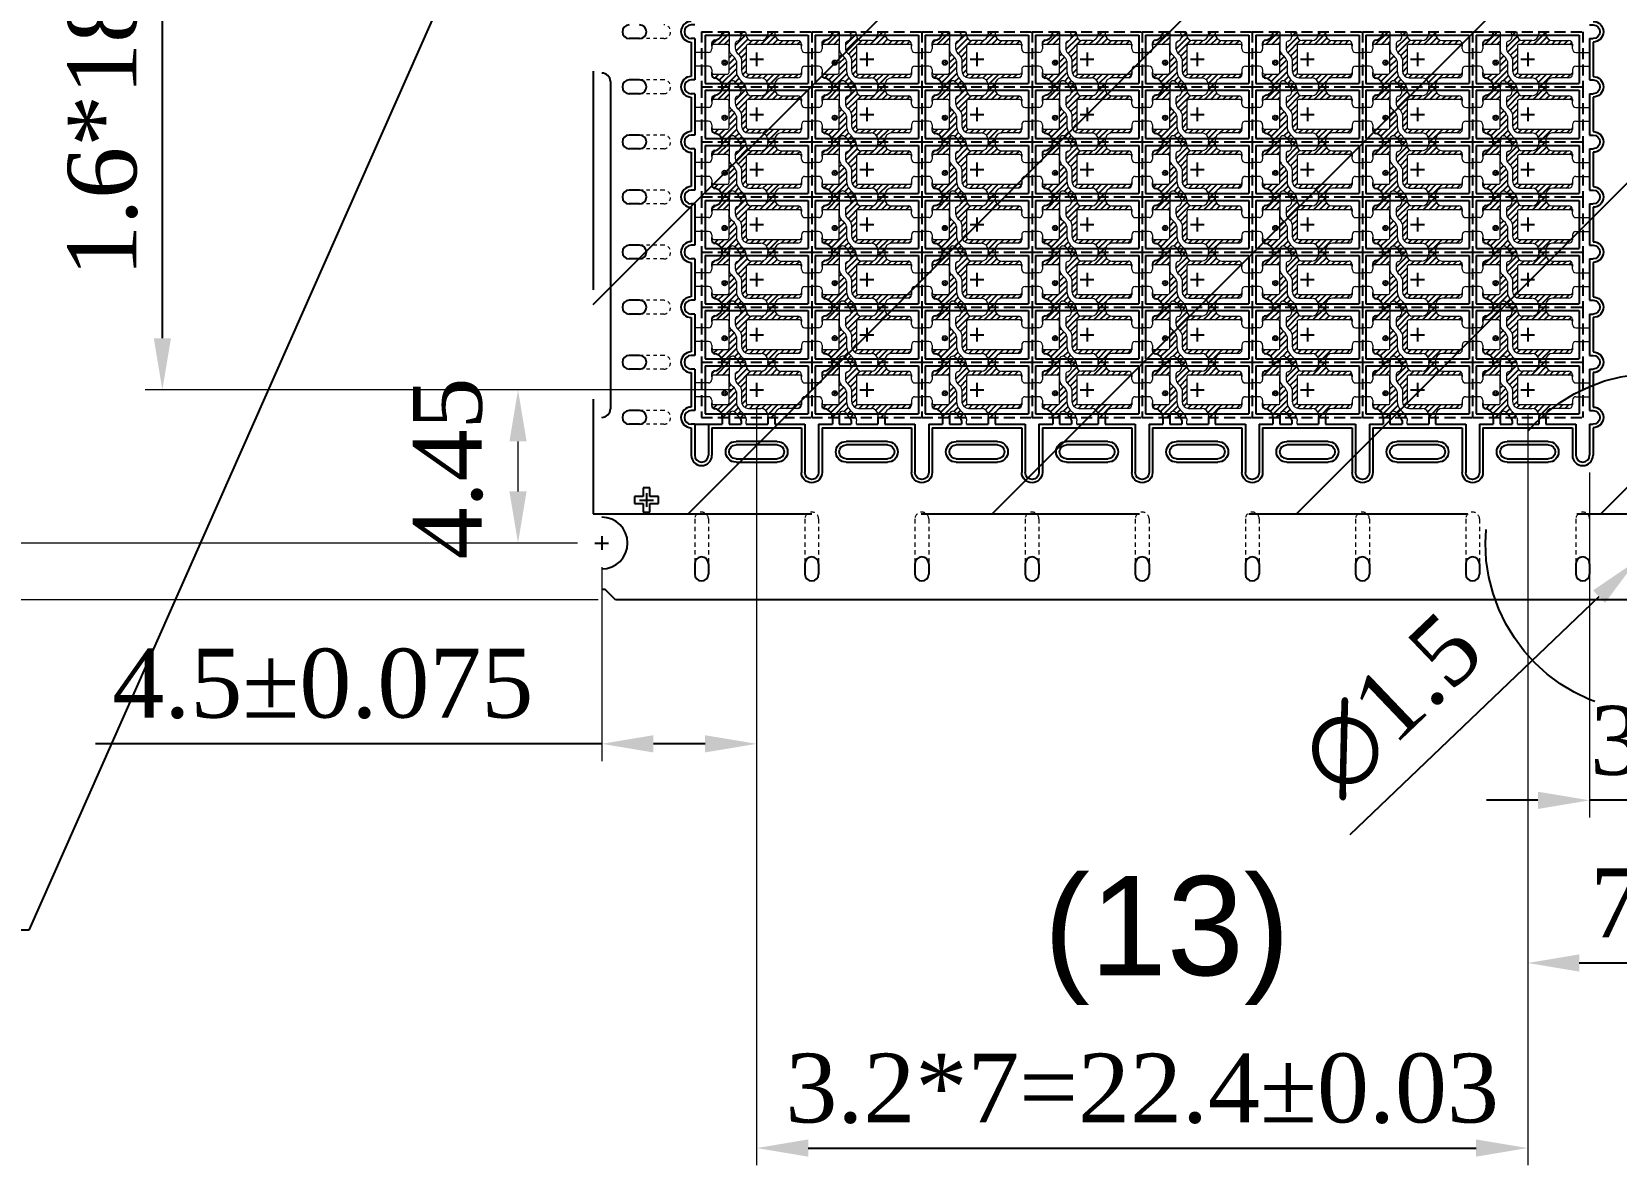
# Model space of a CAD drawing. Header units: millimetres. Extents: x -1672 to -743, y 1116 to 1403.
# Drawn here: x -1123.73 to -1077.7, y 1264.66 to 1297.58 of the extents above; entities that cross this region are included whole.
import ezdxf

# ---------------------------------------------------------------- set-up
doc = ezdxf.new("R2010")
doc.units = ezdxf.units.MM
doc.header["$MEASUREMENT"] = 0
doc.linetypes.add('HIDDEN', pattern=[9.525, 6.35, -3.175])
for name, color, linetype in [('\\M+2A4C1\\M+2B3CE\\M+2B944', 144, 'HIDDEN'), ('bottom side half etching', 6, 'Continuous'), ('c2', 2, 'Continuous'), ('Hatch', 1, 'HIDDEN')]:
    doc.layers.add(name, color=color, linetype=linetype)
for name, color, linetype, lineweight in [('Dimension', 3, 'Continuous', 5), ('LF', 4, 'Continuous', 25), ('Visble1', 6, 'Continuous', 20)]:
    doc.layers.add(name, color=color, linetype=linetype, lineweight=lineweight)
doc.styles.add('Dim', font='arial.ttf', dxfattribs={"height": 3})
doc.styles.add('itedick', font='romantic.ttf')
doc.styles.add('Jentech', font='romantic.ttf')
doc.styles.get("Standard").update_dxf_attribs({"font": 'romantic.ttf', "height": 2})
doc.dimstyles.new('AM_ISO$0', dxfattribs={"dimtxt": 2, "dimasz": 1.5, "dimexe": 1, "dimexo": 1, "dimgap": 0.5, "dimtad": 1, "dimdec": 3, "dimzin": 9, "dimdsep": 46, "dimtxsty": 'itedick', "dimcen": 0, "dimclrd": 256, "dimclre": 256, "dimclrt": 1, "dimadec": 0, "dimazin": 2, "dimtp": 0.1, "dimtm": 0.1, "dimtfac": 0.71, "dimtdec": 3, "dimtmove": 0, "dimatfit": 3, "dimfxl": 0, "dimlwd": -1, "dimlwe": -1, "dimarcsym": 0})
doc.dimstyles.new('ISO-25', dxfattribs={"dimtxt": 2, "dimasz": 1.5, "dimexe": 0.5, "dimexo": 0.5, "dimgap": 0.7, "dimtad": 1, "dimdec": 3, "dimdsep": 46, "dimtxsty": 'Jentech', "dimcen": 2.5, "dimclre": 256, "dimclrt": 1, "dimadec": 0, "dimazin": 0, "dimtfac": 1, "dimtdec": 3, "dimtmove": 0, "dimatfit": 3, "dimfxl": 0, "dimlwe": -1, "dimarcsym": 0})
doc.dimstyles.new('ISO-25 scale20', dxfattribs={"dimtxt": 1.5, "dimasz": 2.5, "dimexe": 1.25, "dimexo": 0.625, "dimtad": 1, "dimtoh": 1, "dimlfac": 0.05, "dimtxsty": 'Standard', "dimcen": 2.5, "dimclre": 256, "dimclrt": 1, "dimadec": 0, "dimazin": 0, "dimtfac": 1, "dimtmove": 0, "dimatfit": 3, "dimfxl": 0, "dimlwe": -1, "dimarcsym": 0})

# ---------------------------------------------------------------- blocks, each defined once
blk = doc.blocks.new('*D81')
at = {"layer": 'Defpoints', "color": 0}
for p in [(-1119.937, 1315.981), (-1102.872, 1315.981), (-1102.872, 1287.181)]:
    blk.add_point(p, dxfattribs=at)
at = {"layer": 'Dimension'}
for p, q in [((-1103.372, 1315.981), (-1120.437, 1315.981)), ((-1103.372, 1287.181), (-1120.437, 1287.181))]:
    blk.add_line(p, q, dxfattribs=at)
at = {"layer": 'Dimension', "color": 0, "lineweight": -2}
blk.add_line((-1119.937, 1288.681), (-1119.937, 1314.481), dxfattribs=at)
at = {"layer": 'Dimension', "color": 0}
for points in [[(-1120.187, 1314.481), (-1119.687, 1314.481), (-1119.937, 1315.981)], [(-1120.187, 1288.681), (-1119.687, 1288.681), (-1119.937, 1287.181)]]:
    blk.add_solid(points, dxfattribs=at)
at = {"layer": 'Dimension', "color": 1, "insert": (-1121.668, 1301.581), "char_height": 2, "attachment_point": 5, "rotation": 90, "style": 'Jentech'}
blk.add_mtext('1.6*18=28.8%%P0.03', dxfattribs=at)
blk = doc.blocks.new('*D87')
at = {"layer": 'Defpoints', "color": 0}
for p in [(-1078.472, 1285.281), (-1074.672, 1285.281), (-1078.472, 1275.26)]:
    blk.add_point(p, dxfattribs=at)
at = {"layer": 'Dimension'}
for p, q in [((-1078.472, 1284.781), (-1078.472, 1274.76)), ((-1074.672, 1284.781), (-1074.672, 1274.76))]:
    blk.add_line(p, q, dxfattribs=at)
at = {"layer": 'Dimension', "color": 0, "lineweight": -2}
for p, q in [((-1079.972, 1275.26), (-1081.472, 1275.26)), ((-1074.672, 1275.26), (-1078.472, 1275.26)), ((-1073.172, 1275.26), (-1071.672, 1275.26))]:
    blk.add_line(p, q, dxfattribs=at)
at = {"layer": 'Dimension', "color": 0}
for points in [[(-1079.972, 1275.51), (-1079.972, 1275.01), (-1078.472, 1275.26)], [(-1073.172, 1275.51), (-1073.172, 1275.01), (-1074.672, 1275.26)]]:
    blk.add_solid(points, dxfattribs=at)
at = {"layer": 'Dimension', "color": 1, "insert": (-1076.572, 1276.982), "char_height": 2, "attachment_point": 5, "style": 'Jentech'}
blk.add_mtext('3.8', dxfattribs=at)
blk = doc.blocks.new('*D89')
at = {"layer": 'Defpoints', "color": 0}
for p in [(-1102.672, 1286.981), (-1080.272, 1286.981), (-1080.272, 1265.162)]:
    blk.add_point(p, dxfattribs=at)
at = {"layer": 'Dimension'}
for p, q in [((-1102.672, 1286.481), (-1102.672, 1264.662)), ((-1080.272, 1286.481), (-1080.272, 1264.662))]:
    blk.add_line(p, q, dxfattribs=at)
at = {"layer": 'Dimension', "color": 0, "lineweight": -2}
blk.add_line((-1101.172, 1265.162), (-1081.772, 1265.162), dxfattribs=at)
at = {"layer": 'Dimension', "color": 0}
for points in [[(-1101.172, 1265.412), (-1101.172, 1264.912), (-1102.672, 1265.162)], [(-1081.772, 1265.412), (-1081.772, 1264.912), (-1080.272, 1265.162)]]:
    blk.add_solid(points, dxfattribs=at)
at = {"layer": 'Dimension', "color": 1, "insert": (-1091.472, 1266.885), "char_height": 2, "attachment_point": 5, "style": 'Jentech'}
blk.add_mtext('3.2*7=22.4%%P0.03', dxfattribs=at)
blk = doc.blocks.new('*D135')
at = {"layer": 'Defpoints', "color": 0}
for p in [(-1106.772, 1356.081), (-1134.504, 1281.081), (-1106.772, 1281.081)]:
    blk.add_point(p, dxfattribs=at)
at = {"layer": 'Dimension'}
for p, q in [((-1107.272, 1356.081), (-1135.004, 1356.081)), ((-1107.272, 1281.081), (-1135.004, 1281.081))]:
    blk.add_line(p, q, dxfattribs=at)
at = {"layer": 'Dimension', "color": 0, "lineweight": -2}
blk.add_line((-1134.504, 1354.581), (-1134.504, 1282.581), dxfattribs=at)
at = {"layer": 'Dimension', "color": 0}
for points in [[(-1134.754, 1354.581), (-1134.254, 1354.581), (-1134.504, 1356.081)], [(-1134.754, 1282.581), (-1134.254, 1282.581), (-1134.504, 1281.081)]]:
    blk.add_solid(points, dxfattribs=at)
at = {"layer": 'Dimension', "color": 1, "insert": (-1136.244, 1320.327), "char_height": 2, "attachment_point": 5, "rotation": 90, "style": 'Jentech'}
blk.add_mtext('75%%P0.05', dxfattribs=at)
blk = doc.blocks.new('*D136')
at = {"layer": 'Defpoints', "color": 0}
for p in [(-1107.372, 1354.431), (-1126.367, 1282.731), (-1107.372, 1282.731)]:
    blk.add_point(p, dxfattribs=at)
at = {"layer": 'Dimension'}
for p, q in [((-1107.872, 1354.431), (-1126.867, 1354.431)), ((-1107.872, 1282.731), (-1126.867, 1282.731))]:
    blk.add_line(p, q, dxfattribs=at)
at = {"layer": 'Dimension', "color": 0, "lineweight": -2}
blk.add_line((-1126.367, 1352.931), (-1126.367, 1284.231), dxfattribs=at)
at = {"layer": 'Dimension', "color": 0}
for points in [[(-1126.617, 1352.931), (-1126.117, 1352.931), (-1126.367, 1354.431)], [(-1126.617, 1284.231), (-1126.117, 1284.231), (-1126.367, 1282.731)]]:
    blk.add_solid(points, dxfattribs=at)
at = {"layer": 'Dimension', "color": 1, "insert": (-1128.091, 1318.581), "char_height": 2, "attachment_point": 5, "rotation": 90, "style": 'Jentech'}
blk.add_mtext('71.7%%P0.03', dxfattribs=at)
blk = doc.blocks.new('*D90')
at = {"layer": 'Defpoints', "color": 0}
for p in [(-1080.272, 1286.981), (-1072.872, 1286.981), (-1080.272, 1270.536)]:
    blk.add_point(p, dxfattribs=at)
at = {"layer": 'Dimension'}
for p, q in [((-1080.272, 1286.481), (-1080.272, 1270.036)), ((-1072.872, 1286.481), (-1072.872, 1270.036))]:
    blk.add_line(p, q, dxfattribs=at)
at = {"layer": 'Dimension', "color": 0, "lineweight": -2}
blk.add_line((-1074.372, 1270.536), (-1078.772, 1270.536), dxfattribs=at)
at = {"layer": 'Dimension', "color": 0}
for points in [[(-1078.772, 1270.786), (-1078.772, 1270.286), (-1080.272, 1270.536)], [(-1074.372, 1270.786), (-1074.372, 1270.286), (-1072.872, 1270.536)]]:
    blk.add_solid(points, dxfattribs=at)
at = {"layer": 'Dimension', "color": 1, "insert": (-1076.572, 1272.259), "char_height": 2, "attachment_point": 5, "style": 'Jentech'}
blk.add_mtext('7.4', dxfattribs=at)
blk = doc.blocks.new('*D140')
at = {"layer": 'Defpoints', "color": 0}
for p in [(-1102.672, 1287.181), (-1107.172, 1282.531), (-1107.172, 1276.901)]:
    blk.add_point(p, dxfattribs=at)
at = {"layer": 'Dimension'}
for p, q in [((-1102.672, 1286.681), (-1102.672, 1276.401)), ((-1107.172, 1282.031), (-1107.172, 1276.401))]:
    blk.add_line(p, q, dxfattribs=at)
at = {"layer": 'Dimension', "color": 0, "lineweight": -2}
for p, q in [((-1107.172, 1276.901), (-1121.877, 1276.901)), ((-1104.172, 1276.901), (-1105.672, 1276.901))]:
    blk.add_line(p, q, dxfattribs=at)
at = {"layer": 'Dimension', "color": 0}
for points in [[(-1105.672, 1277.151), (-1105.672, 1276.651), (-1107.172, 1276.901)], [(-1104.172, 1277.151), (-1104.172, 1276.651), (-1102.672, 1276.901)]]:
    blk.add_solid(points, dxfattribs=at)
at = {"layer": 'Dimension', "color": 1, "insert": (-1115.274, 1278.641), "char_height": 2, "attachment_point": 5, "style": 'Jentech'}
blk.add_mtext('4.5±0.075', dxfattribs=at)
blk = doc.blocks.new('*D94')
at = {"layer": 'Defpoints', "color": 0}
for p in [(-1109.605, 1287.181), (-1102.672, 1287.181), (-1107.172, 1282.731)]:
    blk.add_point(p, dxfattribs=at)
at = {"layer": 'Dimension'}
for p, q in [((-1103.672, 1287.181), (-1110.605, 1287.181)), ((-1109.605, 1284.231), (-1109.605, 1285.681)), ((-1108.172, 1282.731), (-1110.605, 1282.731))]:
    blk.add_line(p, q, dxfattribs=at)
for points in [[(-1109.855, 1285.681), (-1109.355, 1285.681), (-1109.605, 1287.181)], [(-1109.855, 1284.231), (-1109.355, 1284.231), (-1109.605, 1282.731)]]:
    blk.add_solid(points, dxfattribs=at)
at = {"layer": 'Dimension', "color": 1, "insert": (-1111.638, 1284.897), "char_height": 2, "attachment_point": 5, "rotation": 90, "style": 'itedick'}
blk.add_mtext('4.45', dxfattribs=at)
blk = doc.blocks.new('*U30')
at = {"layer": 'bottom side half etching'}
for p, q in [((-0.6, 0.3), (0.6, 0.3)), ((0.6, -0.3), (-0.6, -0.3))]:
    blk.add_line(p, q, dxfattribs=at)
for centre, start, end in [((-0.6, 0), 90, 270), ((0.6, 0), 270, 90)]:
    blk.add_arc(centre, 0.3, start, end, dxfattribs=at)
at = {"layer": 'LF'}
for p, q in [((-0.6, 0.2), (0.6, 0.2)), ((0.6, -0.2), (-0.6, -0.2))]:
    blk.add_line(p, q, dxfattribs=at)
for centre, start, end in [((-0.6, 0), 90, 270), ((0.6, 0), 270, 90)]:
    blk.add_arc(centre, 0.2, start, end, dxfattribs=at)
blk = doc.blocks.new('*U27')
at = {"layer": 'bottom side half etching'}
for p, q in [((-0.3, -0.75), (-0.3, 0.55)), ((0.3, -0.75), (0.3, 0.55))]:
    blk.add_line(p, q, dxfattribs=at)
blk.add_arc((0, 0.55), 0.3, 0, 180, dxfattribs=at)
at = {"layer": 'LF'}
for p, q in [((-0.2, -0.85), (-0.2, 0.55)), ((0.2, -0.85), (0.2, 0.55))]:
    blk.add_line(p, q, dxfattribs=at)
blk.add_arc((0, 0.55), 0.2, 0, 180, dxfattribs=at)
blk = doc.blocks.new('*U40')
at = {"layer": 'bottom side half etching'}
blk.add_line((-1.3, 0.2), (1.3, 0.2), dxfattribs=at)
at = {"layer": 'LF'}
for p, q in [((-1.4, 0.1), (-1, 0.1)), ((-1, -0.1), (-1, 0.1)), ((-0.8, 0.1), (-0.45, 0.1)), ((-0.8, -0.1), (-0.8, 0.1)), ((-0.45, 0.014), (-0.45, 0.1)), ((-0.3, 0.1), (0.325, 0.1)), ((0.325, -0.1), (0.325, 0.1)), ((0.525, 0.1), (1.4, 0.1)), ((0.525, -0.1), (0.525, 0.1))]:
    blk.add_line(p, q, dxfattribs=at)
at = {"layer": 'LF', "lineweight": 9}
for p, q in [((-0.3, 0.1), (-0.3, -0.001)), ((-0.3, 0.01), (-0.3, -0.001)), ((-0.512, -0.1), (-0.471, -0.048))]:
    blk.add_line(p, q, dxfattribs=at)
at = {"layer": 'LF'}
blk.add_arc((-0.55, 0.014), 0.1, 321.8974, 0, dxfattribs=at)
at = {"layer": 'LF', "lineweight": 9}
blk.add_arc((-0.6, -0.001), 0.3, 340.7018, 0, dxfattribs=at)
blk = doc.blocks.new('*U23')
at = {"layer": 'bottom side half etching'}
blk.add_arc((0.15, 0), 0.3, 90, 270, dxfattribs=at)
at = {"layer": 'LF'}
for p, q in [((0.25, 0.2), (0.15, 0.2)), ((0.25, -0.2), (0.15, -0.2))]:
    blk.add_line(p, q, dxfattribs=at)
blk.add_arc((0.15, 0), 0.2, 90, 270, dxfattribs=at)
blk = doc.blocks.new('*U28')
at = {"layer": 'LF'}
blk.add_line((-0.2, 0), (0.2, 0), dxfattribs=at)
blk = doc.blocks.new('*U26')
at = {"layer": 'bottom side half etching'}
blk.add_arc((0.15, 0), 0.3, 90, 270, dxfattribs=at)
at = {"layer": 'LF'}
for p, q in [((0.25, 0.2), (0.15, 0.2)), ((0.25, -0.2), (0.15, -0.2))]:
    blk.add_line(p, q, dxfattribs=at)
blk.add_arc((0.15, 0), 0.2, 90, 270, dxfattribs=at)
blk = doc.blocks.new('*D158')
at = {"layer": 'Defpoints', "color": 0}
for p in [(-1076.03, 1283.249), (-1077.114, 1282.212)]:
    blk.add_point(p, dxfattribs=at)
at = {"layer": 'Dimension', "color": 0, "lineweight": -2}
for p, q in [((-1074.946, 1284.286), (-1073.861, 1285.322)), ((-1076.03, 1283.249), (-1077.114, 1282.212)), ((-1085.428, 1274.264), (-1078.198, 1281.176))]:
    blk.add_line(p, q, dxfattribs=at)
at = {"layer": 'Dimension', "color": 0}
for points in [[(-1075.118, 1284.466), (-1074.773, 1284.105), (-1076.03, 1283.249)], [(-1078.371, 1281.357), (-1078.025, 1280.995), (-1077.114, 1282.212)]]:
    blk.add_solid(points, dxfattribs=at)
at = {"layer": 'Dimension', "color": 1, "insert": (-1084.23, 1278.044), "char_height": 2, "attachment_point": 5, "rotation": 43.7124, "style": 'Jentech'}
blk.add_mtext('∅1.5', dxfattribs=at)
blk = doc.blocks.new('without tunnel')
at = {"layer": 'Dimension'}
h = blk.add_hatch(dxfattribs=at)
h.set_pattern_fill('AR-HBONE', color=256, scale=0.2, style=0)
h.set_pattern_definition([(45, (-4678.2712, -3546.139), (9e-17, 1.13137085), [2.4, -0.8]), (135, (-4677.70555, -3545.5733), (9e-17, 1.13137085), [2.4, -0.8])])
h.paths.add_polyline_path([(-20.1, -2, 1), (-17.1, -2, 1)])
at = {"layer": 'Hatch'}
h = blk.add_hatch(dxfattribs=at)
h.set_pattern_fill('ANSI31', color=256, scale=20)
h.set_pattern_definition([(45, (2985.13, -1225.2742), (-1.767767, 1.767767), [])])
h.paths.add_polyline_path([(-16, 14), (-20.42, 14, -0.259589), (-24.29, 11.05, 0.372825), (-26, 9.07), (-26, 7.6, -0.414214), (-25, 8.6), (-17, 8.6, -0.414214), (-16, 7.6)])
h.paths.add_polyline_path([(-16, 16), (-20, 16, -0.103244), (-20.42, 14), (-16, 14)])
h.paths.add_polyline_path([(-9.75, -11.75, -0.198912), (-11.8, -6.8), (-11.8, -1.13, 0.172187), (-13.57, 1.7), (-14.83, 2.96, -0.198912), (-16, 5.78), (-16, -7.6, -0.414214), (-17, -8.6), (-25, -8.6, -0.414214), (-26, -7.6), (-26, -9.07, 0.372825), (-24.29, -11.05, -0.259589), (-20.42, -14), (-15.95, -14, -0.630407), (-12.43, -13.22), (-11.81, -14), (-7.51, -14, 0.014872), (-7.76, -13.74)])
h.paths.add_polyline_path([(-16, -14.45, -0.056727), (-15.95, -14), (-20.42, -14, -0.103244), (-20, -16), (-16, -16)])
h.paths.add_polyline_path([(-7.51, -14), (-11.81, -14), (-10.24, -16), (-6.34, -16, 0.097582)])
h.paths.add_polyline_path([(-5, 8.6), (25, 8.6, -0.414214), (26, 7.6), (26, 8.8, 0.414214), (24, 10.8), (14.5, 10.8, -0.356394), (10.58, 14), (6.42, 14, -0.356394), (2.5, 10.8), (-3, 10.8, -0.414214), (-6, 13.8), (-6, 14), (-9.08, 14, -0.393336), (-11.23, 10.52, 0.337319), (-12.4, 8.98), (-12.4, 6.43, 0.198912), (-11.23, 3.6), (-10.57, 2.94, -0.172187), (-8.8, 0.11), (-8.8, -6.8, 0.414214), (-4.8, -10.8), (2.5, -10.8, -0.356394), (6.42, -14), (10.58, -14, -0.356394), (14.5, -10.8), (24, -10.8, 0.414214), (26, -8.8), (26, -7.6, -0.414214), (25, -8.6), (-5, -8.6, -0.414214), (-6, -7.6), (-6, 7.6, -0.414214)])
h.paths.add_polyline_path([(-6.34, 16), (-10.24, 16), (-9.66, 15.26, -0.117374), (-9.08, 14), (-6, 14, 0.085121)])
h.paths.add_polyline_path([(10.5, 16), (6.5, 16), (6.5, 14.8, -0.050382), (6.42, 14), (10.58, 14, -0.050382), (10.5, 14.8)])
h.paths.add_polyline_path([(10.5, -14.8, -0.050382), (10.58, -14), (6.42, -14, -0.050382), (6.5, -14.8), (6.5, -16), (10.5, -16)])
at = {"layer": '\\M+2A4C1\\M+2B3CE\\M+2B944'}
for p, q in [((-32, 16), (-32, -16)), ((-32, 16), (32, 16)), ((32, 16), (32, -16)), ((-32, -16), (32, -16))]:
    blk.add_line(p, q, dxfattribs=at)
at = {"layer": 'bottom side half etching', "lineweight": 9}
blk.add_line((-26, 7.6), (-26, 6), dxfattribs=at)
for points in [[(-26, -7.6), (-26, -7.6, 0.414214), (-25, -8.6), (-17, -8.6, 0.414214), (-16, -7.6), (-16, 7.6, 0.414214), (-17, 8.6), (-25, 8.6, 0.414214), (-26, 7.6), (-26, 6)], [(26, 7.6), (26, 7.6, 0.414214), (25, 8.6), (-5, 8.6, 0.414214), (-6, 7.6), (-6, -7.6, 0.414214), (-5, -8.6), (25, -8.6, 0.414214), (26, -7.6), (26, -7.6)]]:
    blk.add_lwpolyline(points, format="xyb", dxfattribs=at)
for centre, start, end in [((-28, 6), 270, 0), ((28, 6), 180, 270), ((-28, -6), 0, 90), ((28, -6), 90, 180)]:
    blk.add_arc(centre, 2, start, end, dxfattribs=at)
at = {"layer": 'c2'}
for p, q in [((-30, 14), (-30, -14)), ((-30, 14), (30, 14)), ((30, 14), (30, -14)), ((-4, 0), (4, 0)), ((0, 4), (0, -4)), ((-30, -14), (30, -14))]:
    blk.add_line(p, q, dxfattribs=at)
at = {"layer": 'LF', "lineweight": 9}
for p, q in [((-16, 16), (-16, 5.78)), ((-10.24, 16), (-9.66, 15.26)), ((-6, 13.8), (-6, 14.02)), ((2.5, 10.8), (-3, 10.8)), ((6.5, 16), (6.5, 14.8)), ((10.5, 16), (10.5, 14.8)), ((14.5, 10.8), (24, 10.8)), ((-26, 7.54), (-26, 9.07)), ((-14.83, 2.96), (-13.57, 1.7)), ((-14.83, 2.96), (-13.57, 1.7)), ((-12.4, 8.98), (-12.4, 6.43)), ((-11.23, 3.6), (-10.57, 2.94)), ((-11.23, 3.6), (-10.57, 2.94)), ((-8.8, 0.11), (-8.8, -6.8)), ((26, 8.8), (26, 7.6)), ((-26, -9.07), (-26, -7.54)), ((-11.8, -1.13), (-11.8, -6.8)), ((26, -7.6), (26, -8.8)), ((-12.43, -13.22), (-10.24, -16)), ((-9.75, -11.75), (-7.76, -13.74)), ((-4.8, -10.8), (2.5, -10.8)), ((6.5, -14.8), (6.5, -16)), ((10.5, -14.8), (10.5, -16)), ((24, -10.8), (14.5, -10.8))]:
    blk.add_line(p, q, dxfattribs=at)
at = {"layer": 'LF', "ltscale": 0.1}
blk.add_line((-16, -14.45), (-16, -16), dxfattribs=at)
at = {"layer": 'LF', "lineweight": 9}
blk.add_circle((-18.6, -2), 1.5, dxfattribs=at)
at = {"layer": 'LF', "ltscale": 0.1}
for centre, radius, start, end in [((-24, 9.07), 2, 98.21321, 180), ((-25, 16), 5, 278.21321, 0), ((-24, -9.07), 2, 180, 261.78679), ((-25, -16), 5, 0, 81.78679)]:
    blk.add_arc(centre, radius, start, end, dxfattribs=at)
at = {"layer": 'LF', "lineweight": 9}
for centre, radius, start, end in [((-10.8, 8.98), 1.6, 105.14573, 180), ((-12.02, 13.41), 3, 285.4391, 38.10257), ((-12, 14.02), 6, 0, 19.29823), ((-3, 13.8), 3, 180, 270), ((2.5, 14.8), 4, 270, 0), ((14.5, 14.8), 4, 180, 270), ((24, 8.8), 2, 0, 90), ((-12, 5.78), 4, 180, 225), ((-16.67, -2.21), 4.99, 12.52119, 51.60039), ((-8.4, 6.43), 4, 180, 225), ((-8.4, 6.43), 4, 180, 225), ((-13.67, -0.97), 4.99, 12.52119, 51.60039), ((-4.8, -6.8), 7, 180, 225), ((-4.8, -6.8), 4, 180, 270), ((24, -8.8), 2, 270, 360), ((-14, -14.45), 2, 38.10257, 180), ((-12, -17.98), 6, 19.29823, 45), ((2.5, -14.8), 4, 360, 90), ((14.5, -14.8), 4, 90, 180)]:
    blk.add_arc(centre, radius, start, end, dxfattribs=at)
at = {"layer": 'Visble1'}
for p, q in [((-28, 4), (-32, 4)), ((26, 6), (26, 7.6)), ((28, 4), (32, 4)), ((-28, -4), (-32, -4)), ((-26, -6), (-26, -7.6)), ((26, -6), (26, -7.6)), ((28, -4), (32, -4))]:
    blk.add_line(p, q, dxfattribs=at)
blk = doc.blocks.new('Edge')
at = {"layer": 'LF'}
for p, q in [((0, 0.6), (0, 0)), ((0, 0), (0, -0.6))]:
    blk.add_line(p, q, dxfattribs=at)
at = {"layer": 'Visble1'}
for p, q in [((0.2, 0.2), (0, 0.2)), ((0.2, -0.2), (0, -0.2))]:
    blk.add_line(p, q, dxfattribs=at)

msp = doc.modelspace()

# ---------------------------------------------------------------- hatches: boundary and pattern name
at = {"layer": 'Hatch', "lineweight": -2}
h = msp.add_hatch(dxfattribs=at)
h.set_pattern_fill('ANSI31', color=256, scale=50)
h.set_pattern_definition([(45, (-1418.952, 1800.1436), (-4.41942, 4.41942), [])])
h.paths.add_polyline_path([(-1107.422, 1353.5807), (-1107.422, 1283.5807), (-985.0219, 1283.5807), (-985.0219, 1353.5807)])

# ---------------------------------------------------------------- linework, layer by layer
at = {"layer": 'bottom side half etching'}
for p, q in [((-1104.5719, 1297.2807), (-1104.5719, 1296.2807)), ((-1078.3719, 1297.2807), (-1078.3719, 1296.2807)), ((-1104.5719, 1295.6807), (-1104.5719, 1294.6807)), ((-1078.3719, 1295.6807), (-1078.3719, 1294.6807)), ((-1104.5719, 1294.0807), (-1104.5719, 1293.0807)), ((-1078.3719, 1294.0807), (-1078.3719, 1293.0807)), ((-1104.5719, 1292.4807), (-1104.5719, 1291.4807)), ((-1078.3719, 1292.4807), (-1078.3719, 1291.4807)), ((-1104.5719, 1290.8807), (-1104.5719, 1289.8807)), ((-1078.3719, 1290.8807), (-1078.3719, 1289.8807)), ((-1104.5719, 1289.2807), (-1104.5719, 1288.2807)), ((-1078.3719, 1289.2807), (-1078.3719, 1288.2807)), ((-1104.5719, 1287.6807), (-1104.5719, 1286.6807)), ((-1078.3719, 1287.6807), (-1078.3719, 1286.6807)), ((-1104.5719, 1286.0807), (-1104.5719, 1285.2807)), ((-1103.9719, 1286.0807), (-1103.9719, 1285.2807)), ((-1078.9719, 1286.0807), (-1078.9719, 1285.2807)), ((-1078.3719, 1286.0807), (-1078.3719, 1285.2807))]:
    msp.add_line(p, q, dxfattribs=at)
for centre in [(-1104.2719, 1285.2807), (-1078.6719, 1285.2807)]:
    msp.add_arc(centre, 0.3, 180, 0, dxfattribs=at)
at = {"layer": 'c2'}
for p, q in [((-1106.0719, 1283.9807), (-1105.6719, 1283.9807)), ((-1105.8719, 1284.1807), (-1105.8719, 1283.7807)), ((-1107.3719, 1282.7307), (-1106.9719, 1282.7307)), ((-1107.3719, 1282.7307), (-1106.9719, 1282.7307)), ((-1107.1719, 1282.9307), (-1107.1719, 1282.5307)), ((-1107.1719, 1282.9307), (-1107.1719, 1282.5307)), ((-1107.1719, 1282.9307), (-1107.1719, 1282.5307)), ((-1107.1719, 1282.9307), (-1107.1719, 1282.5307)), ((-1107.1719, 1282.9307), (-1107.1719, 1282.5307)), ((-1107.1719, 1282.9307), (-1107.1719, 1282.5307))]:
    msp.add_line(p, q, dxfattribs=at)
at = {"layer": 'Hatch', "lineweight": -2}
msp.add_line((-1107.422, 1353.5807), (-1107.422, 1283.5807), dxfattribs=at)
at = {"layer": 'Hatch'}
msp.add_line((-1107.422, 1283.5807), (-985.0219, 1283.5807), dxfattribs=at)
msp.add_circle((-1076.5719, 1282.7307), 4.9283, dxfattribs=at)
at = {"layer": 'LF'}
for p, q in [((-1106.0719, 1297.3807), (-1106.3719, 1297.3807)), ((-1106.9219, 1296.1307), (-1106.9219, 1286.6307)), ((-1106.0719, 1296.1807), (-1106.3719, 1296.1807)), ((-1106.0719, 1295.7807), (-1106.3719, 1295.7807)), ((-1106.0719, 1294.5807), (-1106.3719, 1294.5807)), ((-1106.0719, 1294.1807), (-1106.3719, 1294.1807)), ((-1106.0719, 1292.9807), (-1106.3719, 1292.9807)), ((-1106.0719, 1292.5807), (-1106.3719, 1292.5807)), ((-1106.0719, 1291.3807), (-1106.3719, 1291.3807)), ((-1106.0719, 1290.9807), (-1106.3719, 1290.9807)), ((-1106.0719, 1289.7807), (-1106.3719, 1289.7807)), ((-1106.0719, 1289.3807), (-1106.3719, 1289.3807)), ((-1106.0719, 1288.1807), (-1106.3719, 1288.1807)), ((-1106.0719, 1287.7807), (-1106.3719, 1287.7807)), ((-1106.0719, 1286.5807), (-1106.3719, 1286.5807)), ((-1106.0719, 1286.1807), (-1106.3719, 1286.1807)), ((-1104.4719, 1286.1807), (-1104.4719, 1285.2807)), ((-1104.0719, 1286.1807), (-1104.0719, 1285.2807)), ((-1078.8719, 1286.1807), (-1078.8719, 1285.2807)), ((-1078.4719, 1286.1807), (-1078.4719, 1285.2807)), ((-1104.4719, 1282.1307), (-1104.4719, 1281.8307)), ((-1104.0719, 1282.1307), (-1104.0719, 1281.8307)), ((-1101.2719, 1282.1307), (-1101.2719, 1281.8307)), ((-1100.8719, 1282.1307), (-1100.8719, 1281.8307)), ((-1098.0719, 1282.1307), (-1098.0719, 1281.8307)), ((-1097.6719, 1282.1307), (-1097.6719, 1281.8307)), ((-1094.8719, 1282.1307), (-1094.8719, 1281.8307)), ((-1094.4719, 1282.1307), (-1094.4719, 1281.8307)), ((-1091.6719, 1282.1307), (-1091.6719, 1281.8307)), ((-1091.2719, 1282.1307), (-1091.2719, 1281.8307)), ((-1088.4719, 1282.1307), (-1088.4719, 1281.8307)), ((-1088.0719, 1282.1307), (-1088.0719, 1281.8307)), ((-1085.2719, 1282.1307), (-1085.2719, 1281.8307)), ((-1084.8719, 1282.1307), (-1084.8719, 1281.8307)), ((-1082.0719, 1282.1307), (-1082.0719, 1281.8307)), ((-1081.6719, 1282.1307), (-1081.6719, 1281.8307)), ((-1078.8719, 1282.1307), (-1078.8719, 1281.8307)), ((-1078.4719, 1282.1307), (-1078.4719, 1281.8307)), ((-1107.0719, 1281.3807), (-1107.1719, 1281.3807)), ((-1106.7719, 1281.0807), (-1107.0719, 1281.3807)), ((-1045.9719, 1281.0807), (-1106.7719, 1281.0807))]:
    msp.add_line(p, q, dxfattribs=at)
at = {"layer": 'LF', "lineweight": -2}
for p, q in [((-1105.9719, 1284.0807), (-1106.2219, 1284.0807)), ((-1106.2219, 1284.0807), (-1106.2219, 1283.8807)), ((-1105.9719, 1284.3307), (-1105.9719, 1284.0807)), ((-1105.7719, 1284.3307), (-1105.9719, 1284.3307)), ((-1105.7719, 1284.0807), (-1105.7719, 1284.3307)), ((-1105.5219, 1284.0807), (-1105.7719, 1284.0807)), ((-1105.5219, 1283.8807), (-1105.5219, 1284.0807)), ((-1106.2219, 1283.8807), (-1105.9719, 1283.8807)), ((-1105.9719, 1283.8807), (-1105.9719, 1283.6307)), ((-1105.9719, 1283.6307), (-1105.7719, 1283.6307)), ((-1105.7719, 1283.6307), (-1105.7719, 1283.8807)), ((-1105.7719, 1283.8807), (-1105.5219, 1283.8807))]:
    msp.add_line(p, q, dxfattribs=at)
at = {"layer": 'LF'}
for centre, radius, start, end in [((-1106.3719, 1297.5807), 0.2, 90, 270), ((-1106.0719, 1297.5807), 0.2, 270, 90), ((-1107.1719, 1296.1307), 0.25, 0, 90), ((-1106.3719, 1295.9807), 0.2, 90, 270), ((-1106.0719, 1295.9807), 0.2, 270, 90), ((-1106.3719, 1294.3807), 0.2, 90, 270), ((-1106.0719, 1294.3807), 0.2, 270, 90), ((-1106.3719, 1292.7807), 0.2, 90, 270), ((-1106.0719, 1292.7807), 0.2, 270, 90), ((-1106.3719, 1291.1807), 0.2, 90, 270), ((-1106.0719, 1291.1807), 0.2, 270, 90), ((-1106.3719, 1289.5807), 0.2, 90, 270), ((-1106.0719, 1289.5807), 0.2, 270, 90), ((-1106.3719, 1287.9807), 0.2, 90, 270), ((-1106.0719, 1287.9807), 0.2, 270, 90), ((-1107.1719, 1286.6307), 0.25, 270, 0), ((-1106.3719, 1286.3807), 0.2, 90, 270), ((-1106.0719, 1286.3807), 0.2, 270, 90), ((-1104.2719, 1285.2807), 0.2, 180, 0), ((-1078.6719, 1285.2807), 0.2, 180, 0), ((-1107.1719, 1282.7307), 0.75, 270, 90), ((-1104.2719, 1282.1307), 0.2, 0, 180), ((-1101.0719, 1282.1307), 0.2, 0, 180), ((-1097.8719, 1282.1307), 0.2, 0, 180), ((-1094.6719, 1282.1307), 0.2, 0, 180), ((-1091.4719, 1282.1307), 0.2, 0, 180), ((-1088.2719, 1282.1307), 0.2, 0, 180), ((-1085.0719, 1282.1307), 0.2, 0, 180), ((-1081.8719, 1282.1307), 0.2, 0, 180), ((-1078.6719, 1282.1307), 0.2, 0, 180), ((-1104.2719, 1281.8307), 0.2, 180, 0), ((-1101.0719, 1281.8307), 0.2, 180, 0), ((-1097.8719, 1281.8307), 0.2, 180, 0), ((-1094.6719, 1281.8307), 0.2, 180, 0), ((-1091.4719, 1281.8307), 0.2, 180, 0), ((-1088.2719, 1281.8307), 0.2, 180, 0), ((-1085.0719, 1281.8307), 0.2, 180, 0), ((-1081.8719, 1281.8307), 0.2, 180, 0), ((-1078.6719, 1281.8307), 0.2, 180, 0)]:
    msp.add_arc(centre, radius, start, end, dxfattribs=at)
at = {"layer": 'Visble1', "linetype": 'HIDDEN', "ltscale": 0.01}
for p, q in [((-1105.3719, 1297.3807), (-1106.0719, 1297.3807)), ((-1105.3719, 1296.1807), (-1106.0719, 1296.1807)), ((-1105.3719, 1295.7807), (-1106.0719, 1295.7807)), ((-1105.3719, 1294.5807), (-1106.0719, 1294.5807)), ((-1105.3719, 1294.1807), (-1106.0719, 1294.1807)), ((-1105.3719, 1292.9807), (-1106.0719, 1292.9807)), ((-1105.3719, 1292.5807), (-1106.0719, 1292.5807)), ((-1105.3719, 1291.3807), (-1106.0719, 1291.3807)), ((-1105.3719, 1290.9807), (-1106.0719, 1290.9807)), ((-1105.3719, 1289.7807), (-1106.0719, 1289.7807)), ((-1105.3719, 1289.3807), (-1106.0719, 1289.3807)), ((-1105.3719, 1288.1807), (-1106.0719, 1288.1807)), ((-1105.3719, 1287.7807), (-1106.0719, 1287.7807)), ((-1105.3719, 1286.5807), (-1106.0719, 1286.5807)), ((-1105.3719, 1286.1807), (-1106.0719, 1286.1807))]:
    msp.add_line(p, q, dxfattribs=at)
at = {"layer": 'Visble1', "linetype": 'HIDDEN', "ltscale": 0.02}
for p, q in [((-1104.4719, 1283.4307), (-1104.4719, 1282.1307)), ((-1104.0719, 1283.4307), (-1104.0719, 1282.1307)), ((-1101.2719, 1283.4307), (-1101.2719, 1282.1307)), ((-1100.8719, 1283.4307), (-1100.8719, 1282.1307)), ((-1098.0719, 1283.4307), (-1098.0719, 1282.1307)), ((-1097.6719, 1283.4307), (-1097.6719, 1282.1307)), ((-1094.8719, 1283.4307), (-1094.8719, 1282.1307)), ((-1094.4719, 1283.4307), (-1094.4719, 1282.1307)), ((-1091.6719, 1283.4307), (-1091.6719, 1282.1307)), ((-1091.2719, 1283.4307), (-1091.2719, 1282.1307)), ((-1088.4719, 1283.4307), (-1088.4719, 1282.1307)), ((-1088.0719, 1283.4307), (-1088.0719, 1282.1307)), ((-1085.2719, 1283.4307), (-1085.2719, 1282.1307)), ((-1084.8719, 1283.4307), (-1084.8719, 1282.1307)), ((-1082.0719, 1283.4307), (-1082.0719, 1282.1307)), ((-1081.6719, 1283.4307), (-1081.6719, 1282.1307)), ((-1078.8719, 1283.4307), (-1078.8719, 1282.1307)), ((-1078.4719, 1283.4307), (-1078.4719, 1282.1307))]:
    msp.add_line(p, q, dxfattribs=at)
at = {"layer": 'Visble1', "linetype": 'HIDDEN', "ltscale": 0.01}
for centre in [(-1105.3719, 1297.5807), (-1105.3719, 1295.9807), (-1105.3719, 1294.3807), (-1105.3719, 1292.7807), (-1105.3719, 1291.1807), (-1105.3719, 1289.5807), (-1105.3719, 1287.9807), (-1105.3719, 1286.3807)]:
    msp.add_arc(centre, 0.2, 270, 90, dxfattribs=at)
at = {"layer": 'Visble1', "linetype": 'HIDDEN', "ltscale": 0.02}
for centre in [(-1104.2719, 1283.4307), (-1101.0719, 1283.4307), (-1097.8719, 1283.4307), (-1094.6719, 1283.4307), (-1091.4719, 1283.4307), (-1088.2719, 1283.4307), (-1085.0719, 1283.4307), (-1081.8719, 1283.4307), (-1078.6719, 1283.4307)]:
    msp.add_arc(centre, 0.2, 0, 180, dxfattribs=at)

# ---------------------------------------------------------------- block references
at = {"layer": 'bottom side half etching', "color": 0, "linetype": 'ByBlock', "lineweight": -2}
for p in [(-1104.7219, 1297.5807), (-1104.7219, 1295.9807), (-1104.7219, 1294.3807), (-1104.7219, 1292.7807), (-1104.7219, 1291.1807), (-1104.7219, 1289.5807), (-1104.7219, 1287.9807), (-1104.7219, 1286.3807)]:
    msp.add_blockref('*U23', p, dxfattribs=at)
at = {"layer": 'bottom side half etching', "color": 0, "linetype": 'ByBlock', "lineweight": -2, "extrusion": (0, 0, -1), "zscale": -1}
for p in [(1078.2219, 1297.5807), (1078.2219, 1295.9807), (1078.2219, 1294.3807), (1078.2219, 1292.7807), (1078.2219, 1291.1807), (1078.2219, 1289.5807), (1078.2219, 1287.9807), (1078.2219, 1286.3807)]:
    msp.add_blockref('*U26', p, dxfattribs=at)
at = {"layer": 'Dimension', "xscale": 0.05, "yscale": 0.05, "zscale": 0.05}
for p in [(-1102.6719, 1296.7807), (-1099.4719, 1296.7807), (-1096.2719, 1296.7807), (-1093.0719, 1296.7807), (-1089.8719, 1296.7807), (-1086.6719, 1296.7807), (-1083.4719, 1296.7807), (-1080.2719, 1296.7807), (-1102.6719, 1295.1807), (-1099.4719, 1295.1807), (-1096.2719, 1295.1807), (-1093.0719, 1295.1807), (-1089.8719, 1295.1807), (-1086.6719, 1295.1807), (-1083.4719, 1295.1807), (-1080.2719, 1295.1807), (-1102.6719, 1293.5807), (-1099.4719, 1293.5807), (-1096.2719, 1293.5807), (-1093.0719, 1293.5807), (-1089.8719, 1293.5807), (-1086.6719, 1293.5807), (-1083.4719, 1293.5807), (-1080.2719, 1293.5807), (-1102.6719, 1291.9807), (-1099.4719, 1291.9807), (-1096.2719, 1291.9807), (-1093.0719, 1291.9807), (-1089.8719, 1291.9807), (-1086.6719, 1291.9807), (-1083.4719, 1291.9807), (-1080.2719, 1291.9807), (-1102.6719, 1290.3807), (-1099.4719, 1290.3807), (-1096.2719, 1290.3807), (-1093.0719, 1290.3807), (-1089.8719, 1290.3807), (-1086.6719, 1290.3807), (-1083.4719, 1290.3807), (-1080.2719, 1290.3807), (-1102.6719, 1288.7807), (-1099.4719, 1288.7807), (-1096.2719, 1288.7807), (-1093.0719, 1288.7807), (-1089.8719, 1288.7807), (-1086.6719, 1288.7807), (-1083.4719, 1288.7807), (-1080.2719, 1288.7807), (-1102.6719, 1287.1807), (-1099.4719, 1287.1807), (-1096.2719, 1287.1807), (-1093.0719, 1287.1807), (-1089.8719, 1287.1807), (-1086.6719, 1287.1807), (-1083.4719, 1287.1807), (-1080.2719, 1287.1807)]:
    msp.add_blockref('without tunnel', p, dxfattribs=at)
at = {"layer": 'Hatch'}
for p in [(-1104.4719, 1296.7807), (-1104.4719, 1295.1807), (-1104.4719, 1293.5807), (-1104.4719, 1291.9807), (-1104.4719, 1290.3807), (-1104.4719, 1288.7807), (-1104.4719, 1287.1807)]:
    msp.add_blockref('Edge', p, dxfattribs=at)
at = {"layer": 'Hatch', "xscale": -1}
for p in [(-1078.4719, 1296.7807), (-1078.4719, 1295.1807), (-1078.4719, 1293.5807), (-1078.4719, 1291.9807), (-1078.4719, 1290.3807), (-1078.4719, 1288.7807), (-1078.4719, 1287.1807)]:
    msp.add_blockref('Edge', p, dxfattribs=at)
at = {"layer": 'LF', "color": 0, "linetype": 'ByBlock', "lineweight": -2, "extrusion": (0, 0, -1), "zscale": -1, "rotation": 180}
for name, p in [('*U40', (1102.6719, 1286.2807)), ('*U40', (1099.4719, 1286.2807)), ('*U40', (1096.2719, 1286.2807)), ('*U40', (1093.0719, 1286.2807)), ('*U40', (1089.8719, 1286.2807)), ('*U40', (1086.6719, 1286.2807)), ('*U40', (1083.4719, 1286.2807)), ('*U40', (1080.2719, 1286.2807)), ('*U27', (1101.0719, 1285.3307)), ('*U27', (1097.8719, 1285.3307)), ('*U27', (1094.6719, 1285.3307)), ('*U27', (1091.4719, 1285.3307)), ('*U27', (1088.2719, 1285.3307)), ('*U27', (1085.0719, 1285.3307)), ('*U27', (1081.8719, 1285.3307)), ('*U30', (1102.6719, 1285.3807)), ('*U30', (1099.4719, 1285.3807)), ('*U30', (1096.2719, 1285.3807)), ('*U30', (1093.0719, 1285.3807)), ('*U30', (1089.8719, 1285.3807)), ('*U30', (1086.6719, 1285.3807)), ('*U30', (1083.4719, 1285.3807)), ('*U30', (1080.2719, 1285.3807))]:
    msp.add_blockref(name, p, dxfattribs=at)
at = {"layer": 'LF', "color": 0, "linetype": 'ByBlock', "lineweight": -2}
msp.add_blockref('*U28', (-1104.2719, 1286.1807), dxfattribs=at)

# ---------------------------------------------------------------- texts
at = {"layer": 'Dimension', "style": 'Dim'}
msp.add_text('(13)', height=2.88, dxfattribs=at).set_placement((-1094.3309, 1270.1807))

# ---------------------------------------------------------------- dimensions: what is measured, and where the dimension line sits
at = {"layer": 'Dimension'}
dim = msp.add_linear_dim(base=(-1134.5041, 1281.0807), p1=(-1106.7719, 1356.0807), p2=(-1106.7719, 1281.0807), angle=90, text='<>%%P0.05', dimstyle='ISO-25', override={"dimarcsym": 1}, dxfattribs=at)
dim.commit()
dim.dimension.update_dxf_attribs({"geometry": '*D135', "text_midpoint": (-1134.5041, 1320.3268), "dimtype": 160})
for base, p1, p2, angle, text, picture, middle in [((-1126.3673, 1282.7307), (-1107.3719, 1354.4307), (-1107.3719, 1282.7307), 90, '<>%%P0.03', '*D136', (-1128.091, 1318.5807)), ((-1119.9374, 1315.9807), (-1102.8719, 1287.1807), (-1102.8719, 1315.9807), 270, '1.6*18=<>%%P0.03', '*D81', (-1121.6684, 1301.5807))]:
    dim = msp.add_linear_dim(base=base, p1=p1, p2=p2, angle=angle, text=text, dimstyle='ISO-25', dxfattribs=at)
    dim.commit()
    dim.dimension.update_dxf_attribs({"geometry": picture, "text_midpoint": middle})
dim = msp.add_linear_dim(base=(-1109.6049, 1287.1807), p1=(-1107.1719, 1282.7307), p2=(-1102.6719, 1287.1807), angle=90, dimstyle='AM_ISO$0', override={"dimtmove": 2}, dxfattribs=at)
dim.commit()
dim.dimension.update_dxf_attribs({"geometry": '*D94', "text_midpoint": (-1111.638, 1284.8974), "dimtype": 160})
dim = msp.add_linear_dim(base=(-1107.1719, 1276.9012), p1=(-1102.6719, 1287.1807), p2=(-1107.1719, 1282.5307), dimstyle='ISO-25', override={"dimtol": 1, "dimtp": 0.075, "dimtm": 0.075}, dxfattribs=at)
dim.commit()
dim.dimension.update_dxf_attribs({"geometry": '*D140', "text_midpoint": (-1115.2743, 1278.6411)})
dim = msp.add_linear_dim(base=(-1080.2719, 1265.1615), p1=(-1102.6719, 1286.9807), p2=(-1080.2719, 1286.9807), text='3.2*7=<>%%P0.03', dimstyle='ISO-25', dxfattribs=at)
dim.commit()
dim.dimension.update_dxf_attribs({"geometry": '*D89', "text_midpoint": (-1091.4719, 1266.8852)})
dim = msp.add_linear_dim(base=(-1080.2719, 1270.5363), p1=(-1072.8719, 1286.9807), p2=(-1080.2719, 1286.9807), dimstyle='ISO-25', dxfattribs=at)
dim.commit()
dim.dimension.update_dxf_attribs({"geometry": '*D90', "text_midpoint": (-1076.5719, 1272.2585)})
dim = msp.add_diameter_dim_2p(p1=(-1076.0298, 1283.249), p2=(-1077.114, 1282.2124), dimstyle='ISO-25', dxfattribs=at)
dim.commit()
dim.dimension.update_dxf_attribs({"geometry": '*D158', "text_midpoint": (-1082.914, 1276.6674), "dimtype": 163})
dim = msp.add_linear_dim(base=(-1078.4719, 1275.2595), p1=(-1074.6719, 1285.2807), p2=(-1078.4719, 1285.2807), dimstyle='ISO-25', dxfattribs=at)
dim.commit()
dim.dimension.update_dxf_attribs({"geometry": '*D87', "text_midpoint": (-1076.5719, 1275.2595), "dimtype": 160})

# ---------------------------------------------------------------- leaders
at = {"layer": 'Dimension', "ltscale": 0.1, "annotation_type": 0, "has_hookline": 1, "hookline_direction": 1, "text_width": 14.1282}
msp.add_leader([(-1104.8604, 1314.2807), (-1123.8164, 1271.4924), (-1126.3164, 1271.4924)], dimstyle='ISO-25 scale20', override={"dimgap": 0.625, "dimtad": 0}, dxfattribs=at)

doc.saveas('drawing.dxf')
